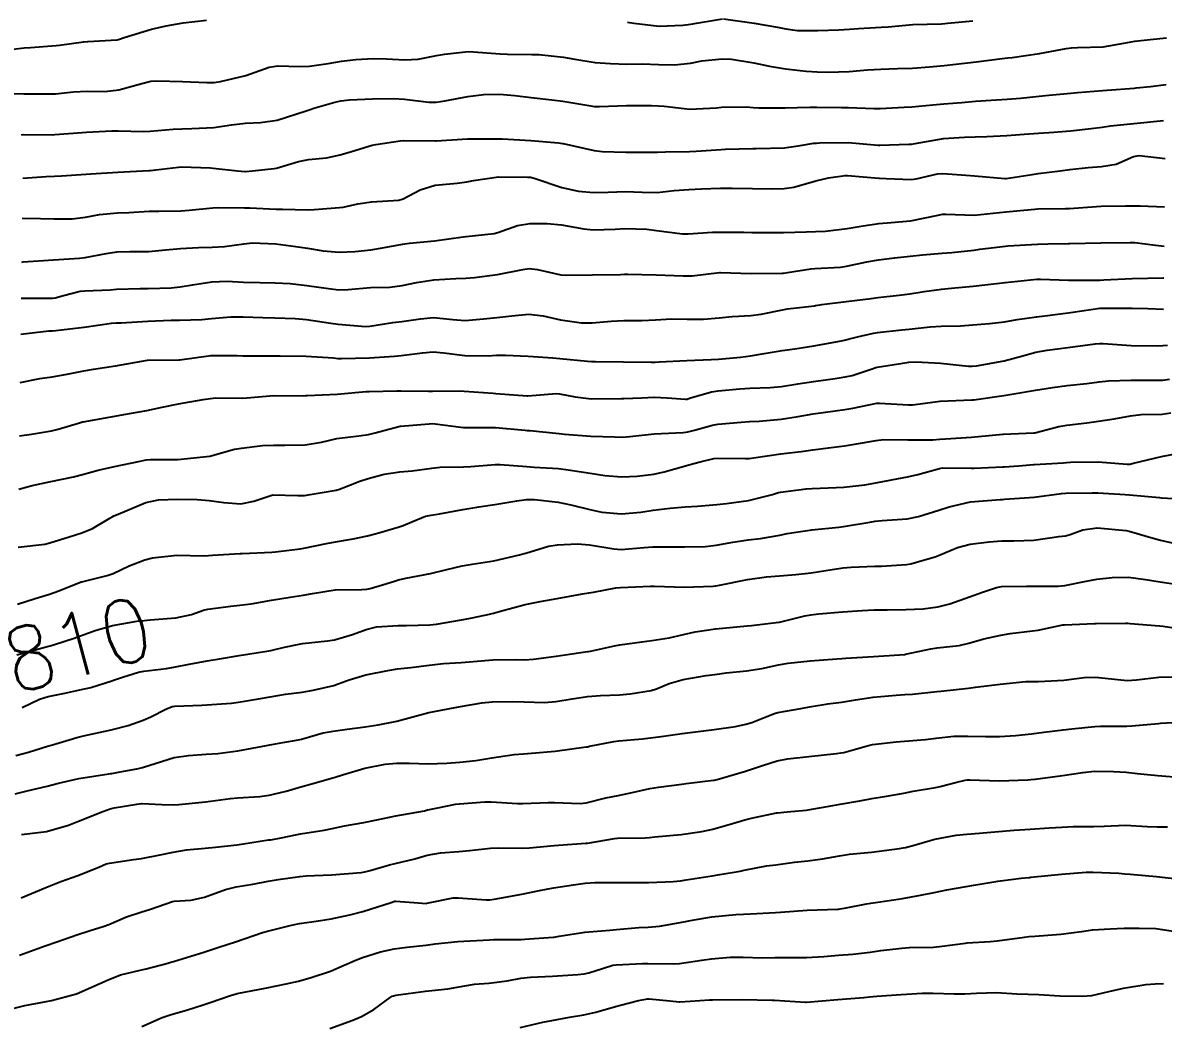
# Model space of a CAD drawing. Header units: metres. Extents: x 307586 to 320046, y 7427249 to 7434250.
# Drawn here: x 319427.1 to 319499, y 7429480.9 to 7429543.9 of the extents above; entities that cross this region are included whole.
import ezdxf
from ezdxf.enums import TextEntityAlignment as Align

# ---------------------------------------------------------------- set-up
doc = ezdxf.new("R2010")
doc.units = ezdxf.units.M
doc.header["$MEASUREMENT"] = 0
for name, color, linetype in [('Cotas', 45, 'Continuous'), ('Curvas de Nivel 1m', 11, 'Continuous'), ('Curvas de Nivel 5m', 15, 'Continuous')]:
    doc.layers.add(name, color=color, linetype=linetype)
doc.styles.add('Style-STANDARD', font='STANDARD.shx')

msp = doc.modelspace()

# ---------------------------------------------------------------- linework, layer by layer
at = {"layer": 'Curvas de Nivel 1m', "flags": 128}
for points, elevation in [([(319425.758, 7429542.199), (319427.156, 7429542.362), (319427.546, 7429542.395), (319429.159, 7429542.518), (319429.372, 7429542.545), (319430.9, 7429542.743), (319431.136, 7429542.767), (319431.163, 7429542.772), (319433.005, 7429542.881), (319433.165, 7429542.909), (319433.463, 7429543.013), (319435.172, 7429543.548), (319436.093, 7429543.761), (319437.176, 7429543.943), (319438.655, 7429544.125)], 797), ([(319465.179, 7429543.988), (319465.577, 7429543.928), (319467.177, 7429543.734), (319468.683, 7429543.793), (319469.179, 7429543.863), (319469.537, 7429543.919), (319471.182, 7429544.201)], 797), ([(319471.238, 7429544.204), (319473.18, 7429543.933), (319474.632, 7429543.673), (319475.176, 7429543.559), (319475.905, 7429543.473), (319477.176, 7429543.463), (319478.508, 7429543.502), (319479.177, 7429543.546), (319479.741, 7429543.59), (319481.178, 7429543.665), (319481.621, 7429543.694), (319483.18, 7429543.837), (319484.983, 7429543.895), (319485.181, 7429543.902), (319485.351, 7429543.918), (319486.953, 7429544.072)], 797), ([(319426.429, 7429539.488), (319427.12, 7429539.479), (319427.804, 7429539.464), (319429.12, 7429539.479), (319430.269, 7429539.601), (319431.122, 7429539.642), (319432.23, 7429539.621), (319433.123, 7429539.732), (319434.559, 7429540.13), (319435.129, 7429540.263), (319435.518, 7429540.297), (319437.129, 7429540.257), (319438.666, 7429540.185), (319439.128, 7429540.19), (319439.519, 7429540.247), (319441.133, 7429540.62), (319442.597, 7429541.149), (319443.142, 7429541.231), (319444.528, 7429541.194), (319445.143, 7429541.211), (319446.312, 7429541.392), (319447.147, 7429541.522), (319448.057, 7429541.628), (319449.151, 7429541.701), (319449.983, 7429541.679), (319451.15, 7429541.615), (319451.985, 7429541.657), (319453.154, 7429541.892), (319453.649, 7429541.98), (319455.158, 7429542.13), (319455.479, 7429542.126), (319457.156, 7429541.986), (319457.614, 7429541.965), (319459.156, 7429541.956), (319459.603, 7429541.949), (319461.154, 7429541.793), (319461.871, 7429541.654), (319463.149, 7429541.443), (319464.115, 7429541.379), (319465.148, 7429541.346), (319466.109, 7429541.36), (319467.148, 7429541.33), (319468.151, 7429541.292), (319469.15, 7429541.412), (319469.873, 7429541.552), (319471.154, 7429541.688), (319471.746, 7429541.662), (319473.151, 7429541.435), (319474.143, 7429541.22), (319475.151, 7429541.044), (319476.448, 7429540.899), (319477.15, 7429540.849), (319477.81, 7429540.841), (319479.15, 7429540.889), (319480.324, 7429540.976), (319481.152, 7429541.034), (319482.213, 7429541.069), (319483.153, 7429541.099), (319484.216, 7429541.166), (319485.155, 7429541.257), (319485.893, 7429541.345), (319487.157, 7429541.499), (319488.806, 7429541.692), (319489.16, 7429541.731), (319489.435, 7429541.763), (319491.163, 7429542.02), (319492.844, 7429542.326), (319493.167, 7429542.375), (319493.564, 7429542.391), (319495.168, 7429542.445), (319496.47, 7429542.657), (319497.171, 7429542.791), (319498.127, 7429542.89), (319499.174, 7429543.005)], 798), ([(319426.979, 7429536.896), (319427.085, 7429536.899), (319428.954, 7429536.893), (319429.085, 7429536.898), (319430.806, 7429537.024), (319431.088, 7429537.05), (319432.671, 7429537.143), (319433.089, 7429537.136), (319434.678, 7429537.107), (319435.089, 7429537.127), (319436.539, 7429537.235), (319437.099, 7429537.273), (319437.731, 7429537.292), (319439.1, 7429537.353), (319440.222, 7429537.509), (319441.103, 7429537.621), (319442.052, 7429537.662), (319443.105, 7429537.817), (319444.931, 7429538.393), (319445.112, 7429538.462), (319445.19, 7429538.492), (319445.417, 7429538.567), (319446.729, 7429538.941), (319447.118, 7429539.026), (319447.668, 7429539.092), (319449.119, 7429539.165), (319450.443, 7429539.183), (319451.119, 7429539.135), (319452.655, 7429538.948), (319453.118, 7429538.945), (319453.673, 7429539.027), (319455.121, 7429539.305), (319456.124, 7429539.439), (319457.123, 7429539.449), (319458.074, 7429539.367), (319459.121, 7429539.232), (319460.411, 7429539.096), (319461.119, 7429539.014), (319462.752, 7429538.728), (319463.116, 7429538.667), (319463.424, 7429538.664), (319465.117, 7429538.74), (319466.702, 7429538.729), (319467.117, 7429538.723), (319467.496, 7429538.684), (319469.115, 7429538.515), (319470.788, 7429538.592), (319471.117, 7429538.623), (319472.711, 7429538.65), (319473.117, 7429538.608), (319473.464, 7429538.581), (319475.119, 7429538.586), (319476.687, 7429538.627), (319477.119, 7429538.623), (319478.677, 7429538.61), (319479.12, 7429538.602), (319480.712, 7429538.551), (319481.119, 7429538.554), (319482.624, 7429538.621), (319483.121, 7429538.651), (319484.44, 7429538.783), (319485.124, 7429538.846), (319486.27, 7429538.935), (319487.127, 7429539.01), (319488.105, 7429539.079), (319489.129, 7429539.126), (319489.972, 7429539.19), (319491.133, 7429539.33), (319491.753, 7429539.394), (319493.136, 7429539.523), (319493.565, 7429539.565), (319495.139, 7429539.683), (319495.406, 7429539.7), (319497.141, 7429539.836), (319497.246, 7429539.844), (319498.158, 7429539.935), (319499.144, 7429540.057)], 799), ([(319427.025, 7429531.625), (319428.186, 7429531.612), (319429.025, 7429531.584), (319430.179, 7429531.595), (319431.027, 7429531.702), (319431.901, 7429531.86), (319433.032, 7429531.963), (319433.748, 7429531.994), (319435.034, 7429532.066), (319435.633, 7429532.085), (319437.034, 7429532.106), (319437.563, 7429532.135), (319439.038, 7429532.289), (319439.371, 7429532.304), (319441.038, 7429532.287), (319441.377, 7429532.277), (319443.037, 7429532.209), (319443.439, 7429532.192), (319445.037, 7429532.17), (319445.423, 7429532.18), (319447.039, 7429532.304), (319447.251, 7429532.336), (319448.185, 7429532.533), (319449.044, 7429532.658), (319450.776, 7429532.772), (319451.046, 7429532.849), (319452.119, 7429533.422), (319453.055, 7429533.717), (319454.445, 7429533.847), (319455.058, 7429533.922), (319455.487, 7429534.018), (319457.061, 7429534.239), (319458.885, 7429534.227), (319459.061, 7429534.213), (319459.306, 7429534.152), (319461.055, 7429533.567), (319462.093, 7429533.33), (319463.052, 7429533.245), (319463.977, 7429533.271), (319465.053, 7429533.306), (319466.108, 7429533.264), (319467.052, 7429533.262), (319468.128, 7429533.368), (319469.055, 7429533.443), (319469.849, 7429533.478), (319471.055, 7429533.516), (319471.788, 7429533.521), (319473.056, 7429533.501), (319474.317, 7429533.482), (319475.056, 7429533.501), (319475.675, 7429533.586), (319477.061, 7429533.994), (319477.86, 7429534.178), (319478.91, 7429534.318), (319479.065, 7429534.321), (319481.041, 7429534.163), (319481.063, 7429534.16), (319481.495, 7429534.136), (319483.062, 7429534.075), (319483.388, 7429534.115), (319484.736, 7429534.427), (319485.068, 7429534.456), (319486.818, 7429534.321), (319487.066, 7429534.299), (319488.973, 7429534.133), (319489.064, 7429534.137), (319490.703, 7429534.389), (319491.069, 7429534.443), (319492.462, 7429534.616), (319493.073, 7429534.698), (319494.22, 7429534.838), (319495.077, 7429534.892), (319495.992, 7429535.048), (319497.086, 7429535.52), (319497.45, 7429535.582), (319499.085, 7429535.388)], 801), ([(319426.994, 7429528.87), (319427.084, 7429528.879), (319428.996, 7429529.018), (319430.634, 7429529.106), (319430.997, 7429529.146), (319432.322, 7429529.404), (319433.001, 7429529.508), (319433.822, 7429529.528), (319435.001, 7429529.538), (319436.052, 7429529.63), (319437.003, 7429529.713), (319438.135, 7429529.784), (319439.005, 7429529.815), (319439.788, 7429529.85), (319441.007, 7429530.02), (319441.55, 7429530.072), (319443.007, 7429530.024), (319444.281, 7429529.856), (319445.005, 7429529.737), (319445.992, 7429529.571), (319447.002, 7429529.483), (319447.992, 7429529.524), (319449.004, 7429529.646), (319449.747, 7429529.771), (319451.008, 7429530.001), (319451.448, 7429530.056), (319453.01, 7429530.211), (319454.833, 7429530.453), (319454.986, 7429530.477), (319455.013, 7429530.484), (319456.775, 7429530.674), (319457.018, 7429530.739), (319458.254, 7429531.182), (319459.026, 7429531.297), (319460.112, 7429531.304), (319461.025, 7429531.207), (319462.433, 7429530.954), (319463.021, 7429530.897), (319464.412, 7429530.949), (319465.023, 7429530.98), (319466.406, 7429530.932), (319467.021, 7429530.861), (319468.65, 7429530.654), (319469.018, 7429530.645), (319470.539, 7429530.746), (319471.02, 7429530.76), (319472.519, 7429530.746), (319473.02, 7429530.738), (319474.517, 7429530.721), (319475.021, 7429530.737), (319476.444, 7429530.781), (319477.029, 7429530.786), (319477.669, 7429530.82), (319479.031, 7429530.987), (319480.041, 7429531.142), (319481.035, 7429531.303), (319481.799, 7429531.369), (319483.036, 7429531.475), (319484.778, 7429531.831), (319485.041, 7429531.885), (319485.245, 7429531.883), (319487.041, 7429531.831), (319489.043, 7429532.04), (319490.856, 7429532.21), (319491.045, 7429532.22), (319492.809, 7429532.238), (319493.045, 7429532.247), (319493.324, 7429532.274), (319495.047, 7429532.384), (319496.588, 7429532.415), (319497.048, 7429532.413), (319497.51, 7429532.405), (319499.047, 7429532.345)], 802), ([(319426.961, 7429526.597), (319428.796, 7429526.597), (319428.961, 7429526.6), (319429.1, 7429526.62), (319429.624, 7429526.753), (319430.686, 7429527.024), (319430.968, 7429527.058), (319432.57, 7429527.123), (319432.969, 7429527.15), (319434.47, 7429527.198), (319434.971, 7429527.197), (319436.417, 7429527.237), (319436.979, 7429527.298), (319437.753, 7429527.43), (319438.983, 7429527.627), (319439.951, 7429527.663), (319440.983, 7429527.6), (319442.018, 7429527.574), (319442.983, 7429527.568), (319443.911, 7429527.515), (319444.981, 7429527.397), (319446.335, 7429527.201), (319446.979, 7429527.123), (319447.578, 7429527.14), (319448.98, 7429527.254), (319450.202, 7429527.287), (319450.982, 7429527.385), (319451.891, 7429527.584), (319452.986, 7429527.74), (319454.366, 7429527.839), (319454.987, 7429527.862), (319455.532, 7429527.9), (319456.989, 7429528.088), (319458.585, 7429528.406), (319458.993, 7429528.455), (319459.504, 7429528.395), (319460.99, 7429528.068), (319461.328, 7429528.038), (319462.99, 7429528.071), (319464.74, 7429528.083), (319464.991, 7429528.098), (319465.213, 7429528.106), (319466.99, 7429528.064), (319468.699, 7429527.994), (319468.99, 7429527.99), (319469.262, 7429528.006), (319470.992, 7429528.199), (319471.046, 7429528.206), (319472.992, 7429528.156), (319474.944, 7429528.162), (319474.992, 7429528.166), (319475.03, 7429528.172), (319475.269, 7429528.207), (319476.748, 7429528.44), (319476.997, 7429528.46), (319478.615, 7429528.549), (319479, 7429528.605), (319480.271, 7429528.88), (319481.006, 7429529.002), (319482.01, 7429529.128), (319483.01, 7429529.245), (319483.79, 7429529.33), (319485.013, 7429529.427), (319485.632, 7429529.465), (319487.016, 7429529.627), (319487.402, 7429529.68), (319489.02, 7429529.878), (319489.168, 7429529.892), (319491.023, 7429529.998), (319491.044, 7429529.998), (319491.69, 7429530.013), (319492.982, 7429530.042), (319493.023, 7429530.044), (319493.069, 7429530.045), (319495.024, 7429530.084), (319496.866, 7429530.11), (319497.024, 7429530.108), (319497.173, 7429530.096), (319498.463, 7429529.928), (319499.022, 7429529.864)], 803), ([(319426.938, 7429524.322), (319428.701, 7429524.524), (319428.941, 7429524.542), (319429.137, 7429524.562), (319430.737, 7429524.742), (319430.925, 7429524.758), (319430.943, 7429524.763), (319432.659, 7429525.01), (319432.946, 7429525.034), (319433.275, 7429525.044), (319434.947, 7429525.135), (319436.424, 7429525.199), (319436.951, 7429525.203), (319438.352, 7429525.248), (319438.953, 7429525.313), (319440.174, 7429525.408), (319440.955, 7429525.404), (319442.192, 7429525.37), (319442.954, 7429525.348), (319444.23, 7429525.304), (319444.953, 7429525.242), (319446.487, 7429525.018), (319446.949, 7429524.956), (319448.659, 7429524.813), (319448.948, 7429524.833), (319450.4, 7429525.057), (319450.952, 7429525.117), (319452.146, 7429525.298), (319452.956, 7429525.369), (319454.167, 7429525.249), (319454.954, 7429525.188), (319456.116, 7429525.278), (319456.957, 7429525.374), (319457.9, 7429525.475), (319458.961, 7429525.585), (319459.863, 7429525.488), (319460.956, 7429525.232), (319462.277, 7429525.043), (319462.953, 7429525.033), (319464.16, 7429525.137), (319464.956, 7429525.192), (319466.082, 7429525.193), (319466.957, 7429525.23), (319467.961, 7429525.292), (319468.958, 7429525.269), (319469.971, 7429525.257), (319470.959, 7429525.355), (319471.784, 7429525.429), (319472.962, 7429525.494), (319473.611, 7429525.583), (319474.968, 7429525.86), (319475.265, 7429525.911), (319476.972, 7429526.118), (319477.038, 7429526.123), (319477.439, 7429526.183), (319478.975, 7429526.371), (319480.542, 7429526.58), (319480.978, 7429526.633), (319482.321, 7429526.785), (319482.98, 7429526.874), (319483.885, 7429527.009), (319484.984, 7429527.162), (319485.824, 7429527.242), (319486.986, 7429527.338), (319488.452, 7429527.513), (319488.988, 7429527.584), (319489.4, 7429527.625), (319490.991, 7429527.783), (319491.221, 7429527.788), (319492.99, 7429527.728), (319494.737, 7429527.721), (319494.991, 7429527.733), (319495.212, 7429527.747), (319496.992, 7429527.84), (319498.953, 7429527.881), (319498.993, 7429527.88)], 804), ([(319426.86, 7429517.91), (319427.617, 7429518.024), (319428.865, 7429518.224), (319429.288, 7429518.335), (319430.646, 7429518.742), (319430.82, 7429518.794), (319430.874, 7429518.803), (319432.511, 7429519.089), (319432.877, 7429519.162), (319433.432, 7429519.265), (319434.881, 7429519.518), (319435.841, 7429519.723), (319436.885, 7429519.924), (319438.442, 7429520.201), (319438.889, 7429520.275), (319439.225, 7429520.301), (319440.89, 7429520.289), (319441.198, 7429520.309), (319442.891, 7429520.447), (319444.763, 7429520.443), (319444.892, 7429520.449), (319445.001, 7429520.46), (319446.893, 7429520.55), (319448.717, 7429520.701), (319448.896, 7429520.714), (319450.642, 7429520.757), (319450.897, 7429520.757), (319452.647, 7429520.732), (319452.897, 7429520.732), (319454.611, 7429520.741), (319454.897, 7429520.729), (319456.725, 7429520.602), (319456.895, 7429520.589), (319458.864, 7429520.43), (319458.893, 7429520.429), (319460.7, 7429520.578), (319460.896, 7429520.565), (319461.881, 7429520.37), (319462.892, 7429520.242), (319464.817, 7429520.256), (319464.892, 7429520.262), (319464.957, 7429520.265), (319466.093, 7429520.318), (319466.853, 7429520.351), (319466.894, 7429520.351), (319467.677, 7429520.298), (319468.833, 7429520.221), (319468.892, 7429520.221), (319468.94, 7429520.232), (319469.099, 7429520.278), (319470.483, 7429520.681), (319470.9, 7429520.749), (319472.265, 7429520.884), (319472.903, 7429520.919), (319474.174, 7429520.951), (319474.905, 7429521.027), (319475.919, 7429521.194), (319476.914, 7429521.34), (319478.275, 7429521.529), (319478.918, 7429521.626), (319479.351, 7429521.723), (319480.6, 7429522.143), (319480.839, 7429522.225), (319480.924, 7429522.247), (319482.547, 7429522.504), (319482.927, 7429522.555), (319483.393, 7429522.579), (319484.927, 7429522.487), (319486.69, 7429522.308), (319486.925, 7429522.297), (319487.178, 7429522.319), (319488.929, 7429522.637), (319490.019, 7429522.942), (319490.935, 7429523.182), (319491.644, 7429523.305), (319492.938, 7429523.478), (319494.679, 7429523.713), (319494.941, 7429523.738), (319495.176, 7429523.732), (319496.94, 7429523.608), (319498.598, 7429523.584), (319498.94, 7429523.6), (319499.234, 7429523.623)], 806), ([(319426.821, 7429514.55), (319427.658, 7429514.777), (319428.826, 7429515.028), (319430.253, 7429515.321), (319430.83, 7429515.478), (319431.808, 7429515.755), (319432.836, 7429515.987), (319434.467, 7429516.324), (319434.84, 7429516.402), (319435.109, 7429516.418), (319436.841, 7429516.43), (319438.853, 7429516.64), (319440.416, 7429517.066), (319440.858, 7429517.144), (319442.172, 7429517.294), (319442.86, 7429517.333), (319443.594, 7429517.323), (319444.861, 7429517.342), (319445.9, 7429517.522), (319446.865, 7429517.741), (319448.255, 7429517.917), (319448.868, 7429518.003), (319449.286, 7429518.098), (319450.777, 7429518.501), (319450.854, 7429518.519), (319450.873, 7429518.522), (319452.681, 7429518.676), (319452.875, 7429518.683), (319453.067, 7429518.669), (319454.687, 7429518.453), (319454.851, 7429518.429), (319454.873, 7429518.428), (319454.894, 7429518.428), (319456.873, 7429518.43), (319458.741, 7429518.271), (319458.871, 7429518.258), (319459.021, 7429518.249), (319460.87, 7429518.067), (319461.218, 7429518.028), (319462.868, 7429517.895), (319464.372, 7429517.841), (319464.868, 7429517.834), (319465.327, 7429517.867), (319466.87, 7429518.042), (319468.704, 7429518.115), (319468.871, 7429518.135), (319468.986, 7429518.165), (319469.4, 7429518.275), (319470.55, 7429518.589), (319470.877, 7429518.651), (319472.349, 7429518.775), (319472.879, 7429518.809), (319473.49, 7429518.842), (319474.88, 7429518.961), (319475.953, 7429519.129), (319476.889, 7429519.295), (319477.661, 7429519.408), (319478.894, 7429519.563), (319479.398, 7429519.652), (319480.9, 7429519.964), (319481.064, 7429519.975), (319482.899, 7429519.864), (319483.146, 7429519.869), (319484.903, 7429520.09), (319486.904, 7429520.179), (319487.021, 7429520.185), (319488.907, 7429520.461), (319489.414, 7429520.541), (319490.911, 7429520.783), (319491.969, 7429520.953), (319492.914, 7429521.079), (319494.149, 7429521.215), (319494.916, 7429521.323), (319495.499, 7429521.383), (319496.918, 7429521.428), (319498.413, 7429521.422), (319498.918, 7429521.43), (319499.356, 7429521.479)], 807), ([(319426.774, 7429510.892), (319428.454, 7429511.088), (319428.779, 7429511.164), (319429.986, 7429511.547), (319430.789, 7429511.8), (319431.449, 7429512.077), (319432.548, 7429512.723), (319432.709, 7429512.816), (319432.804, 7429512.86), (319433.07, 7429512.98), (319434.813, 7429513.71), (319435.62, 7429513.877), (319436.815, 7429513.911), (319438.054, 7429513.891), (319438.815, 7429513.832), (319439.736, 7429513.708), (319440.813, 7429513.629), (319441.625, 7429513.802), (319442.819, 7429514.194), (319444.403, 7429514.161), (319444.819, 7429514.159), (319445.177, 7429514.209), (319446.822, 7429514.485), (319447.036, 7429514.547), (319448.311, 7429515.047), (319448.833, 7429515.216), (319449.85, 7429515.497), (319450.84, 7429515.649), (319451.618, 7429515.716), (319452.844, 7429515.885), (319453.377, 7429515.94), (319454.846, 7429515.968), (319455.302, 7429515.989), (319456.848, 7429516.111), (319457.165, 7429516.109), (319458.847, 7429515.976), (319459.297, 7429515.945), (319460.845, 7429515.855), (319461.438, 7429515.78), (319462.841, 7429515.56), (319463.767, 7429515.418), (319464.838, 7429515.32), (319465.787, 7429515.372), (319466.841, 7429515.506), (319467.501, 7429515.642), (319468.849, 7429516.019), (319469.052, 7429516.076), (319469.762, 7429516.271), (319470.634, 7429516.484), (319470.855, 7429516.509), (319472.622, 7429516.476), (319472.855, 7429516.478), (319473.136, 7429516.516), (319474.859, 7429516.77), (319476.133, 7429516.925), (319476.861, 7429517.029), (319477.851, 7429517.164), (319478.864, 7429517.287), (319479.618, 7429517.4), (319480.868, 7429517.625), (319481.332, 7429517.672), (319482.868, 7429517.666), (319484.438, 7429517.666), (319484.869, 7429517.693), (319485.233, 7429517.723), (319486.871, 7429517.834), (319488.85, 7429518.018), (319488.873, 7429518.02), (319488.892, 7429518.021), (319489.345, 7429518.035), (319490.8, 7429518.095), (319490.874, 7429518.105), (319492.384, 7429518.502), (319492.882, 7429518.584), (319494.142, 7429518.723), (319494.886, 7429518.835), (319495.862, 7429518.987), (319496.891, 7429519.181), (319497.565, 7429519.268), (319498.893, 7429519.286), (319499.446, 7429519.363)], 808), ([(319426.731, 7429507.299), (319427.848, 7429507.661), (319428.741, 7429507.934), (319429.346, 7429508.152), (319430.752, 7429508.712), (319430.777, 7429508.716), (319430.863, 7429508.739), (319432.378, 7429509.103), (319432.758, 7429509.241), (319433.775, 7429509.716), (319434.767, 7429510.096), (319435.241, 7429510.213), (319436.77, 7429510.386), (319438.481, 7429510.355), (319438.77, 7429510.367), (319439.02, 7429510.388), (319440.772, 7429510.493), (319440.892, 7429510.498), (319442.773, 7429510.579), (319443.006, 7429510.597), (319444.561, 7429510.788), (319444.777, 7429510.822), (319446.206, 7429511.131), (319446.783, 7429511.241), (319447.9, 7429511.419), (319448.789, 7429511.607), (319449.508, 7429511.798), (319450.798, 7429512.173), (319451.039, 7429512.258), (319451.582, 7429512.492), (319452.445, 7429512.846), (319452.807, 7429512.916), (319453.328, 7429512.992), (319454.811, 7429513.267), (319455.819, 7429513.433), (319456.814, 7429513.581), (319458.218, 7429513.81), (319458.818, 7429513.894), (319459.32, 7429513.893), (319460.816, 7429513.73), (319461.616, 7429513.571), (319462.812, 7429513.266), (319463.56, 7429513.099), (319464.81, 7429512.993), (319466.026, 7429513.103), (319466.812, 7429513.229), (319467.881, 7429513.361), (319468.814, 7429513.433), (319469.607, 7429513.48), (319470.816, 7429513.591), (319471.423, 7429513.647), (319472.819, 7429513.847), (319474.321, 7429514.218), (319474.705, 7429514.332), (319474.825, 7429514.36), (319476.456, 7429514.566), (319476.829, 7429514.598), (319478.345, 7429514.653), (319478.831, 7429514.685), (319480.15, 7429514.83), (319480.835, 7429514.944), (319481.822, 7429515.146), (319482.841, 7429515.322), (319483.484, 7429515.47), (319484.849, 7429515.859), (319485.05, 7429515.888), (319486.85, 7429515.88), (319487.035, 7429515.882), (319488.852, 7429515.958), (319488.927, 7429515.964), (319489.853, 7429516.03), (319490.779, 7429516.096), (319490.854, 7429516.102), (319492.654, 7429516.203), (319492.855, 7429516.222), (319493.105, 7429516.245), (319494.856, 7429516.282), (319496.686, 7429516.12), (319496.855, 7429516.126), (319497.09, 7429516.182), (319498.86, 7429516.619), (319499.947, 7429516.824)], 809), ([(319427.017, 7429500.785), (319428.123, 7429501.306), (319428.664, 7429501.474), (319429.722, 7429501.694), (319430.67, 7429501.895), (319431.345, 7429502.057), (319432.679, 7429502.475), (319432.853, 7429502.536), (319433.352, 7429502.703), (319434.361, 7429503.018), (319434.687, 7429503.077), (319436.114, 7429503.25), (319436.69, 7429503.347), (319437.553, 7429503.518), (319438.694, 7429503.736), (319439.462, 7429503.866), (319440.697, 7429504.059), (319442.447, 7429504.341), (319442.701, 7429504.382), (319442.874, 7429504.416), (319443.571, 7429504.581), (319444.49, 7429504.788), (319444.707, 7429504.818), (319446.282, 7429504.981), (319446.711, 7429505.06), (319447.856, 7429505.393), (319448.721, 7429505.711), (319449.367, 7429505.87), (319450.725, 7429505.957), (319451.252, 7429505.965), (319452.726, 7429506.009), (319453.148, 7429506.045), (319454.731, 7429506.307), (319454.851, 7429506.329), (319455.384, 7429506.443), (319456.49, 7429506.678), (319456.736, 7429506.74), (319457.179, 7429506.865), (319458.742, 7429507.273), (319459.672, 7429507.462), (319460.746, 7429507.655), (319462.341, 7429507.948), (319462.75, 7429508.009), (319463.045, 7429508.052), (319464.449, 7429508.333), (319464.753, 7429508.362), (319466.634, 7429508.431), (319466.754, 7429508.435), (319466.879, 7429508.433), (319468.754, 7429508.381), (319470.585, 7429508.432), (319470.755, 7429508.447), (319470.996, 7429508.497), (319472.759, 7429508.861), (319473.946, 7429509.033), (319474.762, 7429509.098), (319475.799, 7429509.163), (319476.764, 7429509.27), (319478.087, 7429509.484), (319478.774, 7429509.597), (319479.287, 7429509.643), (319480.776, 7429509.687), (319481.207, 7429509.703), (319482.778, 7429509.805), (319483.039, 7429509.847), (319483.917, 7429510.099), (319484.583, 7429510.294), (319484.786, 7429510.371), (319485.995, 7429510.874), (319486.793, 7429511.083), (319487.984, 7429511.241), (319488.795, 7429511.298), (319489.535, 7429511.293), (319490.796, 7429511.339), (319492.369, 7429511.567), (319492.799, 7429511.619), (319493.102, 7429511.685), (319493.883, 7429511.979), (319494.804, 7429512.107), (319496.631, 7429511.952), (319496.803, 7429511.912), (319498.327, 7429511.456), (319498.797, 7429511.341), (319499.532, 7429511.176)], 811), ([(319426.617, 7429497.752), (319427.42, 7429497.979), (319428.627, 7429498.348), (319428.944, 7429498.441), (319429.987, 7429498.746), (319430.469, 7429498.907), (319430.635, 7429498.946), (319430.898, 7429498.999), (319432.64, 7429499.375), (319433.699, 7429499.643), (319434.646, 7429499.98), (319435.131, 7429500.202), (319436.089, 7429500.676), (319436.484, 7429500.843), (319436.656, 7429500.872), (319438.359, 7429500.943), (319438.658, 7429500.957), (319440.214, 7429501.07), (319440.66, 7429501.122), (319441.931, 7429501.334), (319442.666, 7429501.466), (319443.625, 7429501.624), (319444.671, 7429501.754), (319445.365, 7429501.871), (319446.677, 7429502.184), (319446.954, 7429502.27), (319447.637, 7429502.536), (319448.686, 7429502.841), (319450.076, 7429503.119), (319450.69, 7429503.216), (319451.52, 7429503.316), (319452.693, 7429503.462), (319453.593, 7429503.561), (319454.695, 7429503.63), (319455.456, 7429503.682), (319456.696, 7429503.786), (319458.105, 7429503.816), (319458.697, 7429503.803), (319459.259, 7429503.832), (319460.699, 7429504.02), (319462.667, 7429504.315), (319462.703, 7429504.321), (319462.728, 7429504.324), (319462.859, 7429504.348), (319464.373, 7429504.668), (319464.709, 7429504.73), (319466.093, 7429504.936), (319466.713, 7429505.012), (319467.823, 7429505.187), (319468.72, 7429505.399), (319469.445, 7429505.55), (319470.725, 7429505.739), (319471.186, 7429505.793), (319472.729, 7429505.937), (319472.993, 7429505.964), (319474.732, 7429506.157), (319474.776, 7429506.166), (319474.945, 7429506.208), (319476.356, 7429506.575), (319476.737, 7429506.636), (319477.25, 7429506.694), (319478.739, 7429506.812), (319479.987, 7429506.901), (319480.741, 7429506.938), (319481.56, 7429506.947), (319482.741, 7429506.955), (319483.826, 7429507.015), (319484.743, 7429507.134), (319485.499, 7429507.329), (319486.75, 7429507.772), (319487.571, 7429508.058), (319488.455, 7429508.347), (319488.758, 7429508.406), (319490.34, 7429508.443), (319490.759, 7429508.439), (319492.328, 7429508.428), (319492.76, 7429508.473), (319494.004, 7429508.738), (319494.766, 7429508.87), (319495.741, 7429508.988), (319496.769, 7429509.002), (319497.838, 7429508.863), (319498.765, 7429508.713), (319500.173, 7429508.495)], 812), ([(319426.589, 7429495.356), (319427.345, 7429495.533), (319428.594, 7429495.826), (319429.323, 7429496.025), (319430.599, 7429496.316), (319432.499, 7429496.609), (319432.602, 7429496.622), (319432.675, 7429496.636), (319433.102, 7429496.705), (319434.351, 7429496.948), (319434.608, 7429497.012), (319435.878, 7429497.413), (319436.617, 7429497.631), (319437.508, 7429497.768), (319438.621, 7429497.836), (319439.37, 7429497.888), (319440.627, 7429498.064), (319442.422, 7429498.384), (319442.631, 7429498.427), (319442.767, 7429498.453), (319443.45, 7429498.582), (319444.451, 7429498.755), (319444.635, 7429498.798), (319446.003, 7429499.193), (319446.64, 7429499.305), (319447.523, 7429499.418), (319448.643, 7429499.577), (319449.466, 7429499.69), (319450.647, 7429499.934), (319452.653, 7429500.47), (319454.323, 7429500.789), (319454.659, 7429500.853), (319456.01, 7429501.089), (319456.664, 7429501.154), (319457.907, 7429501.169), (319458.664, 7429501.137), (319459.949, 7429501.101), (319460.665, 7429501.161), (319461.69, 7429501.342), (319462.67, 7429501.48), (319463.477, 7429501.536), (319464.672, 7429501.589), (319465.35, 7429501.645), (319466.676, 7429501.864), (319467.017, 7429501.966), (319467.804, 7429502.293), (319468.686, 7429502.546), (319470.154, 7429502.8), (319470.689, 7429502.878), (319471.412, 7429502.971), (319472.692, 7429503.09), (319473.661, 7429503.253), (319474.696, 7429503.479), (319475.32, 7429503.581), (319476.698, 7429503.721), (319478.389, 7429503.854), (319478.7, 7429503.879), (319478.96, 7429503.898), (319480.702, 7429504.012), (319482.339, 7429504.115), (319482.676, 7429504.138), (319482.703, 7429504.142), (319484.318, 7429504.485), (319484.71, 7429504.541), (319486.091, 7429504.697), (319486.714, 7429504.839), (319487.658, 7429505.117), (319488.723, 7429505.358), (319489.303, 7429505.456), (319490.727, 7429505.615), (319491.085, 7429505.657), (319492.638, 7429505.991), (319492.733, 7429506.004), (319494.632, 7429506.073), (319494.734, 7429506.075), (319496.579, 7429506.107), (319496.734, 7429506.106), (319496.879, 7429506.092), (319498.733, 7429505.942), (319498.947, 7429505.918), (319500.729, 7429505.65)], 813), ([(319426.973, 7429492.784), (319428.565, 7429492.972), (319429.954, 7429493.361), (319430.572, 7429493.614), (319432.1, 7429494.239), (319432.58, 7429494.4), (319432.831, 7429494.457), (319434.249, 7429494.693), (319434.546, 7429494.727), (319434.583, 7429494.731), (319435.821, 7429494.678), (319436.583, 7429494.656), (319436.907, 7429494.665), (319438.585, 7429494.836), (319440.168, 7429495.043), (319440.59, 7429495.087), (319442.011, 7429495.179), (319442.593, 7429495.253), (319443.664, 7429495.512), (319444.601, 7429495.791), (319445.212, 7429495.955), (319446.61, 7429496.344), (319446.765, 7429496.394), (319447.21, 7429496.541), (319448.617, 7429496.953), (319449.915, 7429497.212), (319450.621, 7429497.278), (319451.417, 7429497.284), (319452.621, 7429497.247), (319453.791, 7429497.288), (319454.622, 7429497.338), (319455.62, 7429497.443), (319456.625, 7429497.618), (319458.049, 7429497.83), (319458.628, 7429497.875), (319459.124, 7429497.899), (319460.629, 7429498.025), (319462.587, 7429498.305), (319462.633, 7429498.315), (319462.665, 7429498.317), (319462.8, 7429498.348), (319464.334, 7429498.635), (319464.636, 7429498.677), (319466.14, 7429498.813), (319466.638, 7429498.868), (319467.308, 7429498.968), (319468.642, 7429499.157), (319469.641, 7429499.272), (319470.644, 7429499.394), (319471.995, 7429499.589), (319472.648, 7429499.733), (319473.029, 7429499.846), (319473.98, 7429500.217), (319474.452, 7429500.416), (319474.657, 7429500.473), (319476.122, 7429500.734), (319476.663, 7429500.836), (319477.817, 7429501.021), (319478.667, 7429501.131), (319479.556, 7429501.269), (319480.676, 7429501.432), (319482.13, 7429501.57), (319482.678, 7429501.602), (319483.148, 7429501.635), (319484.68, 7429501.794), (319484.949, 7429501.818), (319486.682, 7429502.003), (319487.115, 7429502.064), (319488.685, 7429502.255), (319490.293, 7429502.418), (319490.687, 7429502.437), (319491.099, 7429502.426), (319492.688, 7429502.509), (319493.982, 7429502.685), (319494.69, 7429502.706), (319496.099, 7429502.546), (319496.688, 7429502.488), (319497.271, 7429502.524), (319498.691, 7429502.696), (319499.885, 7429502.714)], 814), ([(319426.85, 7429485.167), (319428.473, 7429485.767), (319429.21, 7429486.018), (319430.48, 7429486.458), (319431.302, 7429486.728), (319432.199, 7429487.003), (319432.489, 7429487.112), (319433.61, 7429487.585), (319434.501, 7429487.893), (319435.113, 7429488.074), (319436.511, 7429488.548), (319436.61, 7429488.57), (319437.66, 7429488.653), (319438.515, 7429488.826), (319439.836, 7429489.311), (319440.522, 7429489.479), (319441.576, 7429489.657), (319442.525, 7429489.836), (319443.171, 7429489.939), (319444.529, 7429490.14), (319444.923, 7429490.172), (319446.53, 7429490.236), (319448.389, 7429490.38), (319448.532, 7429490.404), (319448.625, 7429490.426), (319448.953, 7429490.516), (319450.175, 7429490.867), (319450.54, 7429490.95), (319451.776, 7429491.25), (319452.548, 7429491.476), (319453.394, 7429491.618), (319454.552, 7429491.71), (319455.217, 7429491.78), (319456.555, 7429491.923), (319457.036, 7429491.942), (319458.556, 7429491.925), (319459.009, 7429491.943), (319460.558, 7429492.083), (319460.827, 7429492.108), (319462.561, 7429492.227), (319462.673, 7429492.237), (319463.271, 7429492.343), (319464.359, 7429492.538), (319464.565, 7429492.557), (319466.3, 7429492.579), (319466.566, 7429492.602), (319466.905, 7429492.644), (319468.568, 7429492.789), (319469.866, 7429492.971), (319470.571, 7429493.11), (319471.816, 7429493.482), (319472.578, 7429493.714), (319472.997, 7429493.808), (319474.582, 7429494.138), (319474.644, 7429494.148), (319475.25, 7429494.203), (319476.454, 7429494.322), (319476.585, 7429494.342), (319478.139, 7429494.617), (319478.591, 7429494.689), (319479.83, 7429494.912), (319480.596, 7429495.045), (319481.524, 7429495.201), (319482.602, 7429495.391), (319483.197, 7429495.511), (319484.608, 7429495.75), (319484.894, 7429495.802), (319485.943, 7429496.077), (319486.473, 7429496.213), (319486.615, 7429496.231), (319486.778, 7429496.231), (319488.614, 7429496.173), (319490.417, 7429496.22), (319490.615, 7429496.241), (319490.879, 7429496.28), (319492.618, 7429496.499), (319493.899, 7429496.698), (319494.621, 7429496.772), (319495.823, 7429496.756), (319496.62, 7429496.705), (319497.315, 7429496.634), (319498.619, 7429496.493), (319500.147, 7429496.376)], 816), ([(319426.428, 7429481.808), (319427.203, 7429482.006), (319428.435, 7429482.243), (319428.864, 7429482.328), (319430.443, 7429482.74), (319432.452, 7429483.621), (319433.229, 7429483.928), (319434.458, 7429484.236), (319434.834, 7429484.312), (319436.212, 7429484.673), (319436.407, 7429484.727), (319436.464, 7429484.745), (319436.572, 7429484.776), (319438.47, 7429485.364), (319439.43, 7429485.674), (319440.477, 7429486.018), (319442.166, 7429486.595), (319442.494, 7429486.694), (319444.001, 7429487.072), (319444.499, 7429487.166), (319445.713, 7429487.346), (319446.502, 7429487.462), (319447.689, 7429487.717), (319448.507, 7429487.933), (319448.959, 7429488.065), (319450.281, 7429488.502), (319450.458, 7429488.556), (319450.514, 7429488.569), (319450.59, 7429488.575), (319451.992, 7429488.478), (319452.484, 7429488.442), (319452.513, 7429488.445), (319452.537, 7429488.446), (319452.634, 7429488.469), (319454.189, 7429488.781), (319454.516, 7429488.799), (319456.284, 7429488.663), (319456.515, 7429488.664), (319456.789, 7429488.699), (319458.519, 7429489.029), (319459.649, 7429489.262), (319460.523, 7429489.415), (319461.78, 7429489.615), (319462.527, 7429489.709), (319463.12, 7429489.751), (319464.527, 7429489.755), (319465.106, 7429489.746), (319466.527, 7429489.765), (319468.066, 7429489.825), (319468.529, 7429489.869), (319468.88, 7429489.925), (319470.532, 7429490.18), (319471.001, 7429490.253), (319472.296, 7429490.474), (319472.537, 7429490.526), (319473.957, 7429490.801), (319474.543, 7429490.873), (319475.716, 7429491.028), (319476.547, 7429491.127), (319477.479, 7429491.246), (319478.552, 7429491.447), (319479.172, 7429491.539), (319480.558, 7429491.664), (319482.341, 7429491.894), (319482.561, 7429491.931), (319482.708, 7429491.962), (319483.249, 7429492.103), (319484.257, 7429492.402), (319484.567, 7429492.485), (319485.903, 7429492.744), (319486.57, 7429492.803), (319487.381, 7429492.868), (319488.572, 7429492.967), (319489.556, 7429493.048), (319490.574, 7429493.124), (319491.774, 7429493.202), (319492.576, 7429493.252), (319493.28, 7429493.279), (319494.576, 7429493.279), (319495.242, 7429493.297), (319496.577, 7429493.365), (319497.942, 7429493.295), (319498.576, 7429493.261), (319499.226, 7429493.264)], 817), ([(319434.57, 7429480.688), (319435.846, 7429481.251), (319436.424, 7429481.433), (319437.376, 7429481.709), (319438.434, 7429482.05), (319438.879, 7429482.193), (319440.16, 7429482.623), (319440.373, 7429482.691), (319440.444, 7429482.713), (319440.577, 7429482.75), (319442.448, 7429483.126), (319443.662, 7429483.367), (319444.453, 7429483.539), (319445.251, 7429483.766), (319446.459, 7429484.177), (319447.33, 7429484.537), (319448.108, 7429484.886), (319448.47, 7429485.022), (319449.607, 7429485.378), (319450.479, 7429485.572), (319451.286, 7429485.683), (319452.483, 7429485.814), (319453.057, 7429485.892), (319454.487, 7429486.044), (319454.872, 7429486.061), (319456.489, 7429486.147), (319456.759, 7429486.156), (319458.489, 7429486.171), (319458.711, 7429486.176), (319460.492, 7429486.305), (319460.556, 7429486.315), (319460.871, 7429486.374), (319462.496, 7429486.628), (319464.079, 7429486.752), (319464.498, 7429486.793), (319465.893, 7429486.922), (319466.499, 7429486.942), (319467.208, 7429487.007), (319468.502, 7429487.225), (319469.382, 7429487.393), (319470.506, 7429487.583), (319472.006, 7429487.736), (319472.508, 7429487.762), (319472.949, 7429487.785), (319474.509, 7429487.862), (319474.833, 7429487.884), (319476.511, 7429488.011), (319478.423, 7429488.072), (319478.512, 7429488.073), (319478.585, 7429488.086), (319478.967, 7429488.155), (319480.246, 7429488.413), (319480.518, 7429488.459), (319481.971, 7429488.668), (319482.523, 7429488.752), (319483.666, 7429488.958), (319484.529, 7429489.131), (319485.325, 7429489.288), (319486.534, 7429489.5), (319487.017, 7429489.581), (319488.54, 7429489.845), (319488.708, 7429489.871), (319489.995, 7429490.025), (319490.488, 7429490.076), (319490.544, 7429490.081), (319490.615, 7429490.09), (319492.546, 7429490.288), (319494.106, 7429490.415), (319494.547, 7429490.418), (319496.162, 7429490.338), (319496.547, 7429490.313), (319496.885, 7429490.284), (319498.545, 7429490.14), (319500.543, 7429489.9)], 818), ([(319446.413, 7429480.55), (319447.869, 7429481.08), (319448.425, 7429481.316), (319449.189, 7429481.755), (319450.234, 7429482.502), (319450.36, 7429482.584), (319450.444, 7429482.615), (319450.591, 7429482.645), (319452.447, 7429482.9), (319453.861, 7429483.044), (319454.45, 7429483.157), (319455.545, 7429483.346), (319456.453, 7429483.403), (319457.59, 7429483.549), (319458.456, 7429483.722), (319459.063, 7429483.788), (319460.458, 7429483.85), (319462.052, 7429483.949), (319462.459, 7429484.004), (319462.742, 7429484.066), (319463.6, 7429484.339), (319464.263, 7429484.535), (319464.466, 7429484.563), (319466.138, 7429484.643), (319466.468, 7429484.649), (319468.121, 7429484.632), (319468.469, 7429484.654), (319469.874, 7429484.864), (319470.473, 7429484.948), (319471.661, 7429485.056), (319472.475, 7429485.058), (319473.676, 7429485.017), (319474.475, 7429485.019), (319475.652, 7429485.022), (319476.476, 7429485.03), (319477.565, 7429485.085), (319478.478, 7429485.165), (319479.388, 7429485.242), (319480.481, 7429485.362), (319481.15, 7429485.463), (319482.486, 7429485.624), (319482.942, 7429485.65), (319484.487, 7429485.689), (319484.86, 7429485.714), (319486.491, 7429485.935), (319486.609, 7429485.95), (319488.054, 7429486.047), (319488.493, 7429486.088), (319490.206, 7429486.312), (319490.496, 7429486.347), (319490.857, 7429486.375), (319492.498, 7429486.496), (319493.808, 7429486.669), (319494.501, 7429486.766), (319495.619, 7429486.841), (319496.502, 7429486.869), (319497.447, 7429486.881), (319498.502, 7429486.851), (319499.738, 7429486.67)], 819)]:
    msp.add_lwpolyline(points, dxfattribs=dict(at, elevation=elevation))
at = {"layer": 'Curvas de Nivel 5m', "flags": 128}
for points, elevation in [([(319427.057, 7429534.157), (319428.548, 7429534.258), (319429.058, 7429534.276), (319429.509, 7429534.305), (319431.06, 7429534.413), (319431.362, 7429534.434), (319433.061, 7429534.535), (319435.009, 7429534.637), (319435.062, 7429534.64), (319435.109, 7429534.643), (319435.453, 7429534.686), (319436.88, 7429534.857), (319437.066, 7429534.862), (319438.904, 7429534.804), (319439.065, 7429534.791), (319440.603, 7429534.625), (319441.062, 7429534.574), (319441.109, 7429534.573), (319441.551, 7429534.615), (319442.912, 7429534.755), (319443.066, 7429534.783), (319444.45, 7429535.202), (319445.074, 7429535.324), (319446.201, 7429535.434), (319447.079, 7429535.625), (319447.784, 7429535.838), (319449.089, 7429536.228), (319449.328, 7429536.279), (319450.862, 7429536.502), (319451.067, 7429536.526), (319451.093, 7429536.528), (319453.07, 7429536.504), (319453.093, 7429536.507), (319453.119, 7429536.505), (319455.095, 7429536.64), (319456.892, 7429536.635), (319457.095, 7429536.629), (319457.297, 7429536.629), (319459.094, 7429536.54), (319460.832, 7429536.383), (319461.092, 7429536.347), (319461.13, 7429536.342), (319463.086, 7429535.902), (319463.592, 7429535.845), (319465.085, 7429535.794), (319465.622, 7429535.787), (319467.085, 7429535.8), (319467.578, 7429535.81), (319469.086, 7429535.835), (319469.513, 7429535.85), (319471.088, 7429535.961), (319471.369, 7429535.977), (319473.09, 7429536.029), (319473.293, 7429536.033), (319475.091, 7429536.075), (319475.214, 7429536.086), (319475.935, 7429536.202), (319476.932, 7429536.354), (319477.095, 7429536.367), (319477.283, 7429536.375), (319479.095, 7429536.4), (319480.995, 7429536.24), (319481.094, 7429536.237), (319482.922, 7429536.295), (319483.095, 7429536.309), (319483.32, 7429536.341), (319485.099, 7429536.65), (319486.431, 7429536.745), (319487.1, 7429536.764), (319487.83, 7429536.789), (319489.101, 7429536.852), (319490.197, 7429536.934), (319491.103, 7429536.993), (319492.058, 7429537.056), (319493.104, 7429537.149), (319494.417, 7429537.291), (319495.107, 7429537.379), (319495.625, 7429537.447), (319497.109, 7429537.598), (319498.977, 7429537.787)], 800), ([(319426.9, 7429521.272), (319428.149, 7429521.527), (319428.906, 7429521.624), (319429.863, 7429521.796), (319430.912, 7429522.02), (319431.526, 7429522.121), (319432.917, 7429522.331), (319434.923, 7429522.69), (319436.896, 7429522.698), (319436.923, 7429522.699), (319436.956, 7429522.703), (319438.926, 7429522.98), (319440.577, 7429522.973), (319440.926, 7429522.96), (319442.576, 7429522.953), (319442.926, 7429522.947), (319443.282, 7429522.95), (319444.927, 7429522.935), (319446.652, 7429522.827), (319446.925, 7429522.795), (319447.159, 7429522.78), (319448.926, 7429522.834), (319450.505, 7429522.926), (319450.928, 7429522.968), (319452.268, 7429523.148), (319452.93, 7429523.198), (319453.599, 7429523.139), (319454.928, 7429522.978), (319456.398, 7429522.966), (319456.929, 7429522.992), (319457.499, 7429522.992), (319458.928, 7429522.927), (319460.482, 7429522.83), (319460.927, 7429522.791), (319462.674, 7429522.614), (319462.925, 7429522.6), (319463.167, 7429522.598), (319464.925, 7429522.575), (319466.679, 7429522.558), (319466.925, 7429522.563), (319467.192, 7429522.572), (319468.927, 7429522.668), (319470.462, 7429522.731), (319470.928, 7429522.755), (319472.31, 7429522.865), (319472.93, 7429522.947), (319473.799, 7429523.095), (319474.934, 7429523.282), (319475.735, 7429523.402), (319476.937, 7429523.595), (319478.687, 7429523.911), (319478.941, 7429523.972), (319479.092, 7429524.008), (319479.683, 7429524.153), (319480.703, 7429524.386), (319480.947, 7429524.423), (319482.485, 7429524.59), (319482.951, 7429524.642), (319484.261, 7429524.793), (319484.954, 7429524.831), (319486.181, 7429524.851), (319486.955, 7429524.908), (319488.009, 7429525.002), (319488.959, 7429525.109), (319489.756, 7429525.237), (319490.964, 7429525.424), (319491.495, 7429525.485), (319492.968, 7429525.662), (319493.263, 7429525.701), (319494.973, 7429525.97), (319496.954, 7429525.969), (319496.973, 7429525.97), (319496.993, 7429525.969), (319497.982, 7429525.935), (319498.973, 7429525.899)], 805), ([(319426.696, 7429504.104), (319428.548, 7429504.609), (319428.702, 7429504.656), (319428.784, 7429504.678), (319429.058, 7429504.756), (319430.295, 7429505.157), (319430.709, 7429505.314), (319431.632, 7429505.651), (319432.715, 7429505.965), (319434.247, 7429506.224), (319434.719, 7429506.274), (319435.1, 7429506.305), (319436.721, 7429506.434), (319437.698, 7429506.655), (319438.456, 7429506.915), (319438.728, 7429506.977), (319440.189, 7429507.175), (319440.739, 7429507.243), (319441.458, 7429507.331), (319442.742, 7429507.549), (319443.919, 7429507.753), (319444.746, 7429507.864), (319445.328, 7429507.983), (319446.749, 7429508.202), (319448.447, 7429508.222), (319448.75, 7429508.248), (319448.973, 7429508.295), (319449.731, 7429508.51), (319450.497, 7429508.761), (319450.756, 7429508.838), (319451.202, 7429508.94), (319452.761, 7429509.245), (319453.789, 7429509.486), (319454.766, 7429509.71), (319455.392, 7429509.819), (319456.769, 7429510.039), (319458.371, 7429510.406), (319458.682, 7429510.493), (319458.775, 7429510.52), (319460.211, 7429510.956), (319460.783, 7429511.046), (319462.041, 7429511.11), (319462.783, 7429511.052), (319464.331, 7429510.785), (319464.779, 7429510.753), (319466.228, 7429510.868), (319466.782, 7429510.911), (319468.163, 7429510.909), (319468.782, 7429510.908), (319470.108, 7429510.941), (319470.784, 7429511.014), (319471.823, 7429511.209), (319472.79, 7429511.347), (319473.571, 7429511.449), (319474.795, 7429511.661), (319475.254, 7429511.748), (319476.8, 7429511.997), (319478.511, 7429512.164), (319478.803, 7429512.204), (319480.47, 7429512.48), (319480.807, 7429512.533), (319481.25, 7429512.579), (319482.809, 7429512.674), (319483.534, 7429512.826), (319484.814, 7429513.233), (319485.461, 7429513.439), (319486.82, 7429513.759), (319488.682, 7429513.902), (319488.822, 7429513.907), (319488.948, 7429513.912), (319490.523, 7429514.023), (319490.804, 7429514.039), (319490.823, 7429514.042), (319492.552, 7429514.277), (319492.827, 7429514.297), (319494.487, 7429514.317), (319494.828, 7429514.315), (319496.561, 7429514.219), (319496.827, 7429514.197), (319498.725, 7429514.021), (319498.824, 7429514.014), (319500.823, 7429513.9)], 810), ([(319426.971, 7429488.783), (319428.52, 7429489.437), (319429.462, 7429489.812), (319430.527, 7429490.191), (319431.859, 7429490.72), (319432.326, 7429490.923), (319432.537, 7429490.982), (319434.037, 7429491.199), (319434.542, 7429491.274), (319435.73, 7429491.493), (319436.548, 7429491.671), (319437.386, 7429491.822), (319438.552, 7429491.926), (319439.203, 7429491.983), (319440.556, 7429492.139), (319440.975, 7429492.196), (319442.561, 7429492.437), (319442.694, 7429492.456), (319443.347, 7429492.582), (319444.355, 7429492.782), (319444.565, 7429492.824), (319446.062, 7429493.061), (319446.569, 7429493.158), (319447.354, 7429493.321), (319448.573, 7429493.533), (319449.387, 7429493.7), (319450.577, 7429493.958), (319452.392, 7429494.284), (319452.582, 7429494.329), (319452.698, 7429494.353), (319453.221, 7429494.464), (319454.348, 7429494.691), (319454.587, 7429494.721), (319456.184, 7429494.839), (319456.589, 7429494.845), (319458.252, 7429494.741), (319458.588, 7429494.729), (319460.178, 7429494.796), (319460.589, 7429494.804), (319462.21, 7429494.734), (319462.589, 7429494.777), (319463.829, 7429495.103), (319464.597, 7429495.249), (319465.486, 7429495.435), (319466.603, 7429495.674), (319467.144, 7429495.763), (319468.608, 7429495.96), (319468.89, 7429495.995), (319470.612, 7429496.198), (319470.663, 7429496.209), (319470.849, 7429496.256), (319472.618, 7429496.784), (319473.7, 7429497.142), (319474.625, 7429497.424), (319475.282, 7429497.548), (319476.628, 7429497.701), (319478.362, 7429497.895), (319478.631, 7429497.927), (319478.832, 7429497.957), (319479.562, 7429498.151), (319480.389, 7429498.389), (319480.638, 7429498.452), (319482.126, 7429498.633), (319482.641, 7429498.667), (319483.976, 7429498.763), (319484.644, 7429498.849), (319485.75, 7429498.975), (319486.647, 7429498.991), (319487.745, 7429498.954), (319488.647, 7429498.959), (319489.647, 7429499.031), (319490.65, 7429499.138), (319491.427, 7429499.232), (319492.654, 7429499.388), (319493.188, 7429499.451), (319494.657, 7429499.595), (319495.014, 7429499.61), (319496.658, 7429499.613), (319496.976, 7429499.628), (319498.661, 7429499.789), (319498.783, 7429499.797), (319500.663, 7429499.9)], 815), ([(319458.416, 7429480.624), (319459.855, 7429480.952), (319460.423, 7429481.067), (319461.525, 7429481.265), (319462.429, 7429481.418), (319463.19, 7429481.584), (319464.437, 7429481.932), (319464.745, 7429482.02), (319465.879, 7429482.316), (319466.344, 7429482.411), (319466.444, 7429482.422), (319466.551, 7429482.415), (319467.865, 7429482.289), (319468.442, 7429482.23), (319468.489, 7429482.232), (319469.133, 7429482.273), (319470.352, 7429482.352), (319470.444, 7429482.363), (319470.554, 7429482.368), (319472.444, 7429482.372), (319474.307, 7429482.349), (319474.444, 7429482.347), (319476.413, 7429482.22), (319476.443, 7429482.219), (319476.474, 7429482.221), (319478.445, 7429482.376), (319480.085, 7429482.506), (319480.447, 7429482.545), (319480.912, 7429482.597), (319482.449, 7429482.698), (319483.767, 7429482.779), (319484.45, 7429482.788), (319485.785, 7429482.742), (319486.45, 7429482.742), (319487.178, 7429482.787), (319488.451, 7429482.812), (319489.731, 7429482.746), (319490.45, 7429482.715), (319491.127, 7429482.687), (319492.449, 7429482.609), (319493.84, 7429482.585), (319494.45, 7429482.643), (319495.528, 7429482.884), (319496.454, 7429483.095), (319497.857, 7429483.329), (319498.457, 7429483.367), (319498.977, 7429483.396)], 820)]:
    msp.add_lwpolyline(points, dxfattribs=dict(at, elevation=elevation))

# ---------------------------------------------------------------- texts
at = {"layer": 'Cotas', "style": 'Style-STANDARD'}
msp.add_text('810', height=4, rotation=15.01195, dxfattribs=at).set_placement((319430.523, 7429504.769, 810), align=Align.MIDDLE_CENTER)

doc.saveas('drawing.dxf')
